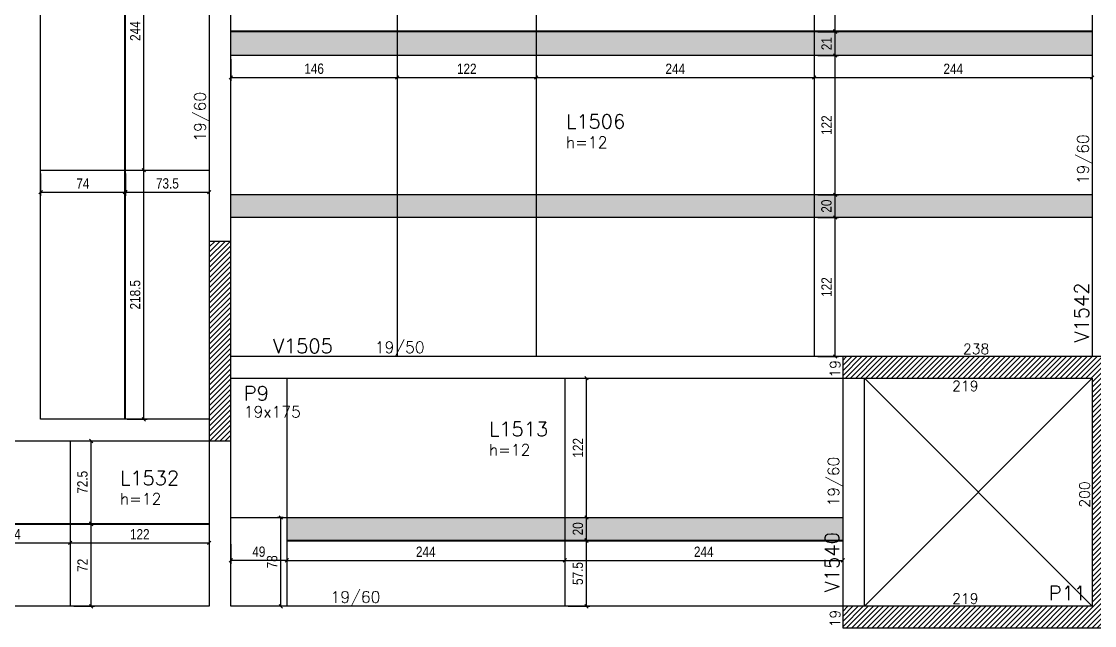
# Model space of a CAD drawing. Extents: x 1860 to 8661, y -614 to 3008.
# Drawn here: x 5906 to 6848, y 1481 to 2010 of the extents above; entities that cross this region are included whole.
import ezdxf

# ---------------------------------------------------------------- set-up
doc = ezdxf.new("R2010")
doc.units = 0
for name, color, linetype in [('COTA', 241, 'Continuous'), ('F-LAJES-DIM', 2, 'Continuous'), ('F-LAJES-NOME', 4, 'Continuous'), ('F-PILARES-DIM', 172, 'Continuous'), ('F-PILARES-HACH', 174, 'Continuous'), ('F-PILARES-NOME', 170, 'Continuous'), ('F-PILARES-S', 170, 'Continuous'), ('F-VIGAS', 3, 'Continuous'), ('F-VIGAS-DIM', 2, 'Continuous'), ('F-VIGAS-NOME', 4, 'Continuous'), ('F-VÃO', 1, 'Continuous'), ('Painéis', 200, 'Continuous')]:
    doc.layers.add(name, color=color, linetype=linetype)
doc.layers.add('Hachura', color=251, linetype='Continuous', lineweight=9)
doc.styles.add('COTA TECNICA-50', font='techl___.ttf', dxfattribs={"height": 9})
doc.styles.add('MCP', font='romans.shx')
doc.dimstyles.new('COTA PAINEL-50', dxfattribs={"dimtxt": 9, "dimasz": 3, "dimexe": 3, "dimexo": 3, "dimgap": 3, "dimtad": 1, "dimdec": 1, "dimzin": 12, "dimdsep": 46, "dimtxsty": 'COTA TECNICA-50', "dimblk1": 'OBLIQUE', "dimblk2": 'OBLIQUE', "dimsah": 1, "dimcen": 0.9, "dimclrd": 4, "dimclre": 4, "dimclrt": 240, "dimadec": 1, "dimazin": 3, "dimtfac": 1, "dimtdec": 1, "dimtmove": 0, "dimatfit": 3, "dimfxl": 1, "dimtolj": 1, "dimtzin": 12, "dimarcsym": 0})
pattern_1 = [(45, (4795.1516, 832.909), (-2.245064, 2.245064), [])]

# ---------------------------------------------------------------- blocks, each defined once
blk = doc.blocks.new('_Oblique')
at = {"color": 0, "linetype": 'ByBlock', "lineweight": -2}
blk.add_line((-0.5, -0.5), (0.5, 0.5), dxfattribs=at)
blk = doc.blocks.new('*D139')
at = {"layer": 'COTA', "color": 4, "lineweight": -2, "transparency": 16777216}
for p, q in [((5923.15, 1876.91), (5923.15, 1857.57)), ((5997.15, 1876.91), (5997.15, 1857.57)), ((5923.15, 1860.57), (5997.15, 1860.57))]:
    blk.add_line(p, q, dxfattribs=at)
at = {"layer": 'Defpoints', "color": 0, "transparency": 16777216}
for p in [(5923.15, 1879.91), (5997.15, 1879.91), (5997.15, 1860.57)]:
    blk.add_point(p, dxfattribs=at)
at = {"layer": 'COTA', "color": 4, "lineweight": -2, "transparency": 16777216, "xscale": 3, "yscale": 3, "zscale": 3, "rotation": 180}
blk.add_blockref('_Oblique', (5923.15, 1860.57), dxfattribs=at)
at = {"layer": 'COTA', "color": 4, "lineweight": -2, "transparency": 16777216, "xscale": 3, "yscale": 3, "zscale": 3}
blk.add_blockref('_Oblique', (5997.15, 1860.57), dxfattribs=at)
at = {"layer": 'COTA', "color": 240, "transparency": 16777216, "insert": (5960.15, 1868.14), "char_height": 9, "attachment_point": 5, "style": 'COTA TECNICA-50'}
blk.add_mtext('\\A1;74', dxfattribs=at)
blk = doc.blocks.new('*D140')
at = {"layer": 'COTA', "color": 4, "lineweight": -2, "transparency": 16777216}
for p, q in [((5997.65, 1876.91), (5997.65, 1857.57)), ((6071.15, 1876.91), (6071.15, 1857.57)), ((5997.65, 1860.57), (6071.15, 1860.57))]:
    blk.add_line(p, q, dxfattribs=at)
at = {"layer": 'Defpoints', "color": 0, "transparency": 16777216}
for p in [(5997.65, 1879.91), (6071.15, 1879.91), (6071.15, 1860.57)]:
    blk.add_point(p, dxfattribs=at)
at = {"layer": 'COTA', "color": 4, "lineweight": -2, "transparency": 16777216, "xscale": 3, "yscale": 3, "zscale": 3, "rotation": 180}
blk.add_blockref('_Oblique', (5997.65, 1860.57), dxfattribs=at)
at = {"layer": 'COTA', "color": 4, "lineweight": -2, "transparency": 16777216, "xscale": 3, "yscale": 3, "zscale": 3}
blk.add_blockref('_Oblique', (6071.15, 1860.57), dxfattribs=at)
at = {"layer": 'COTA', "color": 240, "transparency": 16777216, "insert": (6034.4, 1868.27), "char_height": 9, "attachment_point": 5, "style": 'COTA TECNICA-50'}
blk.add_mtext('\\A1;73.5', dxfattribs=at)
blk = doc.blocks.new('*D141')
at = {"layer": 'COTA', "color": 4, "lineweight": -2, "transparency": 16777216}
for p, q in [((6013.15, 1879.91), (6016.75, 1879.91)), ((6013.75, 1661.41), (6013.75, 1879.91)), ((5999.15, 1661.41), (6016.75, 1661.41))]:
    blk.add_line(p, q, dxfattribs=at)
at = {"layer": 'Defpoints', "color": 0, "transparency": 16777216}
for p in [(6010.15, 1879.91), (6013.75, 1879.91), (5996.15, 1661.41)]:
    blk.add_point(p, dxfattribs=at)
at = {"layer": 'COTA', "color": 4, "lineweight": -2, "transparency": 16777216, "xscale": 3, "yscale": 3, "zscale": 3}
for p, rotation in [((6013.75, 1879.91), 90), ((6013.75, 1661.41), 270)]:
    blk.add_blockref('_Oblique', p, dxfattribs=dict(at, rotation=rotation))
at = {"layer": 'COTA', "color": 240, "transparency": 16777216, "insert": (6006.13, 1770.66), "char_height": 9, "attachment_point": 5, "rotation": 90, "style": 'COTA TECNICA-50'}
blk.add_mtext('\\A1;218.5', dxfattribs=at)
blk = doc.blocks.new('*D142')
at = {"layer": 'COTA', "color": 4, "lineweight": -2, "transparency": 16777216}
for p, q in [((5999.15, 2123.91), (6016.75, 2123.91)), ((6013.75, 1879.91), (6013.75, 2123.91)), ((6013.15, 1879.91), (6016.75, 1879.91))]:
    blk.add_line(p, q, dxfattribs=at)
at = {"layer": 'Defpoints', "color": 0, "transparency": 16777216}
for p in [(5996.15, 2123.91), (6013.75, 2123.91), (6010.15, 1879.91)]:
    blk.add_point(p, dxfattribs=at)
at = {"layer": 'COTA', "color": 4, "lineweight": -2, "transparency": 16777216, "xscale": 3, "yscale": 3, "zscale": 3}
for p, rotation in [((6013.75, 2123.91), 90), ((6013.75, 1879.91), 270)]:
    blk.add_blockref('_Oblique', p, dxfattribs=dict(at, rotation=rotation))
at = {"layer": 'COTA', "color": 240, "transparency": 16777216, "insert": (6006.19, 2001.91), "char_height": 9, "attachment_point": 5, "rotation": 90, "style": 'COTA TECNICA-50'}
blk.add_mtext('\\A1;244', dxfattribs=at)
blk = doc.blocks.new('*D145')
at = {"layer": 'COTA', "color": 4, "lineweight": -2, "transparency": 16777216}
for p, q in [((6139.15, 1551.91), (6139.15, 1534.71)), ((6383.15, 1551.91), (6383.15, 1534.71)), ((6139.15, 1537.71), (6383.15, 1537.71))]:
    blk.add_line(p, q, dxfattribs=at)
at = {"layer": 'Defpoints', "color": 0, "transparency": 16777216}
for p in [(6139.15, 1554.91), (6383.15, 1554.91), (6383.15, 1537.71)]:
    blk.add_point(p, dxfattribs=at)
at = {"layer": 'COTA', "color": 4, "lineweight": -2, "transparency": 16777216, "xscale": 3, "yscale": 3, "zscale": 3, "rotation": 180}
blk.add_blockref('_Oblique', (6139.15, 1537.71), dxfattribs=at)
at = {"layer": 'COTA', "color": 4, "lineweight": -2, "transparency": 16777216, "xscale": 3, "yscale": 3, "zscale": 3}
blk.add_blockref('_Oblique', (6383.15, 1537.71), dxfattribs=at)
at = {"layer": 'COTA', "color": 240, "transparency": 16777216, "insert": (6261.15, 1545.27), "char_height": 9, "attachment_point": 5, "style": 'COTA TECNICA-50'}
blk.add_mtext('\\A1;244', dxfattribs=at)
blk = doc.blocks.new('*D146')
at = {"layer": 'COTA', "color": 4, "lineweight": -2, "transparency": 16777216}
for p, q in [((6383.15, 1551.91), (6383.15, 1534.71)), ((6627.15, 1551.91), (6627.15, 1534.71)), ((6383.15, 1537.71), (6627.15, 1537.71))]:
    blk.add_line(p, q, dxfattribs=at)
at = {"layer": 'Defpoints', "color": 0, "transparency": 16777216}
for p in [(6383.15, 1554.91), (6627.15, 1554.91), (6627.15, 1537.71)]:
    blk.add_point(p, dxfattribs=at)
at = {"layer": 'COTA', "color": 4, "lineweight": -2, "transparency": 16777216, "xscale": 3, "yscale": 3, "zscale": 3, "rotation": 180}
blk.add_blockref('_Oblique', (6383.15, 1537.71), dxfattribs=at)
at = {"layer": 'COTA', "color": 4, "lineweight": -2, "transparency": 16777216, "xscale": 3, "yscale": 3, "zscale": 3}
blk.add_blockref('_Oblique', (6627.15, 1537.71), dxfattribs=at)
at = {"layer": 'COTA', "color": 240, "transparency": 16777216, "insert": (6505.15, 1545.27), "char_height": 9, "attachment_point": 5, "style": 'COTA TECNICA-50'}
blk.add_mtext('\\A1;244', dxfattribs=at)
blk = doc.blocks.new('*D147')
at = {"layer": 'COTA', "color": 4, "lineweight": -2, "transparency": 16777216}
for p, q in [((6090.15, 1551.91), (6090.15, 1534.71)), ((6139.15, 1551.91), (6139.15, 1534.71)), ((6139.15, 1537.71), (6090.15, 1537.71))]:
    blk.add_line(p, q, dxfattribs=at)
at = {"layer": 'Defpoints', "color": 0, "transparency": 16777216}
for p in [(6090.15, 1554.91), (6139.15, 1554.91), (6090.15, 1537.71)]:
    blk.add_point(p, dxfattribs=at)
at = {"layer": 'COTA', "color": 4, "lineweight": -2, "transparency": 16777216, "xscale": 3, "yscale": 3, "zscale": 3, "rotation": 180}
blk.add_blockref('_Oblique', (6090.15, 1537.71), dxfattribs=at)
at = {"layer": 'COTA', "color": 4, "lineweight": -2, "transparency": 16777216, "xscale": 3, "yscale": 3, "zscale": 3}
blk.add_blockref('_Oblique', (6139.15, 1537.71), dxfattribs=at)
at = {"layer": 'COTA', "color": 240, "transparency": 16777216, "insert": (6114.65, 1545.3), "char_height": 9, "attachment_point": 5, "style": 'COTA TECNICA-50'}
blk.add_mtext('\\A1;49', dxfattribs=at)
blk = doc.blocks.new('*D148')
at = {"layer": 'COTA', "color": 4, "lineweight": -2, "transparency": 16777216}
for p, q in [((6136.15, 1575.41), (6130.93, 1575.41)), ((6133.93, 1497.41), (6133.93, 1575.41)), ((6136.15, 1497.41), (6130.93, 1497.41))]:
    blk.add_line(p, q, dxfattribs=at)
at = {"layer": 'Defpoints', "color": 0, "transparency": 16777216}
for p in [(6133.93, 1575.41), (6139.15, 1575.41), (6139.15, 1497.41)]:
    blk.add_point(p, dxfattribs=at)
at = {"layer": 'COTA', "color": 4, "lineweight": -2, "transparency": 16777216, "xscale": 3, "yscale": 3, "zscale": 3}
for p, rotation in [((6133.93, 1575.41), 90), ((6133.93, 1497.41), 270)]:
    blk.add_blockref('_Oblique', p, dxfattribs=dict(at, rotation=rotation))
at = {"layer": 'COTA', "color": 240, "transparency": 16777216, "insert": (6126.35, 1536.41), "char_height": 9, "attachment_point": 5, "rotation": 90, "style": 'COTA TECNICA-50'}
blk.add_mtext('\\A1;78', dxfattribs=at)
blk = doc.blocks.new('*D149')
at = {"layer": 'COTA', "color": 4, "lineweight": -2, "transparency": 16777216}
for p, q in [((6386.15, 1554.91), (6405.27, 1554.91)), ((6402.27, 1497.41), (6402.27, 1554.91)), ((6386.15, 1497.41), (6405.27, 1497.41))]:
    blk.add_line(p, q, dxfattribs=at)
at = {"layer": 'Defpoints', "color": 0, "transparency": 16777216}
for p in [(6383.15, 1554.91), (6402.27, 1554.91), (6383.15, 1497.41)]:
    blk.add_point(p, dxfattribs=at)
at = {"layer": 'COTA', "color": 4, "lineweight": -2, "transparency": 16777216, "xscale": 3, "yscale": 3, "zscale": 3}
for p, rotation in [((6402.27, 1554.91), 90), ((6402.27, 1497.41), 270)]:
    blk.add_blockref('_Oblique', p, dxfattribs=dict(at, rotation=rotation))
at = {"layer": 'COTA', "color": 240, "transparency": 16777216, "insert": (6394.67, 1526.16), "char_height": 9, "attachment_point": 5, "rotation": 90, "style": 'COTA TECNICA-50'}
blk.add_mtext('\\A1;57.5', dxfattribs=at)
blk = doc.blocks.new('*D143')
at = {"layer": 'COTA', "color": 4, "lineweight": -2, "transparency": 16777216}
for p, q in [((6386.15, 1575.41), (6405.27, 1575.41)), ((6402.27, 1555.41), (6402.27, 1575.41)), ((6386.15, 1555.41), (6405.27, 1555.41))]:
    blk.add_line(p, q, dxfattribs=at)
at = {"layer": 'Defpoints', "color": 0, "transparency": 16777216}
for p in [(6383.15, 1575.41), (6402.27, 1575.41), (6383.15, 1555.41)]:
    blk.add_point(p, dxfattribs=at)
at = {"layer": 'COTA', "color": 4, "lineweight": -2, "transparency": 16777216, "xscale": 3, "yscale": 3, "zscale": 3}
for p, rotation in [((6402.27, 1575.41), 90), ((6402.27, 1555.41), 270)]:
    blk.add_blockref('_Oblique', p, dxfattribs=dict(at, rotation=rotation))
at = {"layer": 'COTA', "color": 240, "transparency": 16777216, "insert": (6394.68, 1565.41), "char_height": 9, "attachment_point": 5, "rotation": 90, "style": 'COTA TECNICA-50'}
blk.add_mtext('\\A1;20', dxfattribs=at)
blk = doc.blocks.new('*D144')
at = {"layer": 'COTA', "color": 4, "lineweight": -2, "transparency": 16777216}
for p, q in [((6386.15, 1697.41), (6405.27, 1697.41)), ((6402.27, 1575.41), (6402.27, 1697.41)), ((6386.15, 1575.41), (6405.27, 1575.41))]:
    blk.add_line(p, q, dxfattribs=at)
at = {"layer": 'Defpoints', "color": 0, "transparency": 16777216}
for p in [(6383.15, 1697.41), (6402.27, 1697.41), (6383.15, 1575.41)]:
    blk.add_point(p, dxfattribs=at)
at = {"layer": 'COTA', "color": 4, "lineweight": -2, "transparency": 16777216, "xscale": 3, "yscale": 3, "zscale": 3}
for p, rotation in [((6402.27, 1697.41), 90), ((6402.27, 1575.41), 270)]:
    blk.add_blockref('_Oblique', p, dxfattribs=dict(at, rotation=rotation))
at = {"layer": 'COTA', "color": 240, "transparency": 16777216, "insert": (6394.72, 1636.41), "char_height": 9, "attachment_point": 5, "rotation": 90, "style": 'COTA TECNICA-50'}
blk.add_mtext('\\A1;122', dxfattribs=at)
blk = doc.blocks.new('*D155')
at = {"layer": 'COTA', "color": 4, "lineweight": -2, "transparency": 16777216}
for p, q in [((6090.15, 1977.41), (6090.15, 1958.29)), ((6236.15, 1977.41), (6236.15, 1958.29)), ((6090.15, 1961.29), (6236.15, 1961.29))]:
    blk.add_line(p, q, dxfattribs=at)
at = {"layer": 'Defpoints', "color": 0, "transparency": 16777216}
for p in [(6090.15, 1980.41), (6236.15, 1980.41), (6236.15, 1961.29)]:
    blk.add_point(p, dxfattribs=at)
at = {"layer": 'COTA', "color": 4, "lineweight": -2, "transparency": 16777216, "xscale": 3, "yscale": 3, "zscale": 3, "rotation": 180}
blk.add_blockref('_Oblique', (6090.15, 1961.29), dxfattribs=at)
at = {"layer": 'COTA', "color": 4, "lineweight": -2, "transparency": 16777216, "xscale": 3, "yscale": 3, "zscale": 3}
blk.add_blockref('_Oblique', (6236.15, 1961.29), dxfattribs=at)
at = {"layer": 'COTA', "color": 240, "transparency": 16777216, "insert": (6163.15, 1968.88), "char_height": 9, "attachment_point": 5, "style": 'COTA TECNICA-50'}
blk.add_mtext('\\A1;146', dxfattribs=at)
blk = doc.blocks.new('*D156')
at = {"layer": 'COTA', "color": 4, "lineweight": -2, "transparency": 16777216}
for p, q in [((6236.15, 1977.41), (6236.15, 1958.29)), ((6358.15, 1977.41), (6358.15, 1958.29)), ((6236.15, 1961.29), (6358.15, 1961.29))]:
    blk.add_line(p, q, dxfattribs=at)
at = {"layer": 'Defpoints', "color": 0, "transparency": 16777216}
for p in [(6236.15, 1980.41), (6358.15, 1980.41), (6358.15, 1961.29)]:
    blk.add_point(p, dxfattribs=at)
at = {"layer": 'COTA', "color": 4, "lineweight": -2, "transparency": 16777216, "xscale": 3, "yscale": 3, "zscale": 3, "rotation": 180}
blk.add_blockref('_Oblique', (6236.15, 1961.29), dxfattribs=at)
at = {"layer": 'COTA', "color": 4, "lineweight": -2, "transparency": 16777216, "xscale": 3, "yscale": 3, "zscale": 3}
blk.add_blockref('_Oblique', (6358.15, 1961.29), dxfattribs=at)
at = {"layer": 'COTA', "color": 240, "transparency": 16777216, "insert": (6297.15, 1968.84), "char_height": 9, "attachment_point": 5, "style": 'COTA TECNICA-50'}
blk.add_mtext('\\A1;122', dxfattribs=at)
blk = doc.blocks.new('*D157')
at = {"layer": 'COTA', "color": 4, "lineweight": -2, "transparency": 16777216}
for p, q in [((6358.15, 1977.41), (6358.15, 1958.29)), ((6602.15, 1977.41), (6602.15, 1958.29)), ((6358.15, 1961.29), (6602.15, 1961.29))]:
    blk.add_line(p, q, dxfattribs=at)
at = {"layer": 'Defpoints', "color": 0, "transparency": 16777216}
for p in [(6358.15, 1980.41), (6602.15, 1980.41), (6602.15, 1961.29)]:
    blk.add_point(p, dxfattribs=at)
at = {"layer": 'COTA', "color": 4, "lineweight": -2, "transparency": 16777216, "xscale": 3, "yscale": 3, "zscale": 3, "rotation": 180}
blk.add_blockref('_Oblique', (6358.15, 1961.29), dxfattribs=at)
at = {"layer": 'COTA', "color": 4, "lineweight": -2, "transparency": 16777216, "xscale": 3, "yscale": 3, "zscale": 3}
blk.add_blockref('_Oblique', (6602.15, 1961.29), dxfattribs=at)
at = {"layer": 'COTA', "color": 240, "transparency": 16777216, "insert": (6480.15, 1968.85), "char_height": 9, "attachment_point": 5, "style": 'COTA TECNICA-50'}
blk.add_mtext('\\A1;244', dxfattribs=at)
blk = doc.blocks.new('*D158')
at = {"layer": 'COTA', "color": 4, "lineweight": -2, "transparency": 16777216}
for p, q in [((6602.15, 1977.41), (6602.15, 1958.29)), ((6846.15, 1977.41), (6846.15, 1958.29)), ((6602.15, 1961.29), (6846.15, 1961.29))]:
    blk.add_line(p, q, dxfattribs=at)
at = {"layer": 'Defpoints', "color": 0, "transparency": 16777216}
for p in [(6602.15, 1980.41), (6846.15, 1980.41), (6846.15, 1961.29)]:
    blk.add_point(p, dxfattribs=at)
at = {"layer": 'COTA', "color": 4, "lineweight": -2, "transparency": 16777216, "xscale": 3, "yscale": 3, "zscale": 3, "rotation": 180}
blk.add_blockref('_Oblique', (6602.15, 1961.29), dxfattribs=at)
at = {"layer": 'COTA', "color": 4, "lineweight": -2, "transparency": 16777216, "xscale": 3, "yscale": 3, "zscale": 3}
blk.add_blockref('_Oblique', (6846.15, 1961.29), dxfattribs=at)
at = {"layer": 'COTA', "color": 240, "transparency": 16777216, "insert": (6724.15, 1968.85), "char_height": 9, "attachment_point": 5, "style": 'COTA TECNICA-50'}
blk.add_mtext('\\A1;244', dxfattribs=at)
blk = doc.blocks.new('*D159')
at = {"layer": 'COTA', "color": 4, "lineweight": -2, "transparency": 16777216}
for p, q in [((6605.15, 1838.41), (6623.47, 1838.41)), ((6620.47, 1716.41), (6620.47, 1838.41)), ((6605.15, 1716.41), (6623.47, 1716.41))]:
    blk.add_line(p, q, dxfattribs=at)
at = {"layer": 'Defpoints', "color": 0, "transparency": 16777216}
for p in [(6602.15, 1838.41), (6620.47, 1838.41), (6602.15, 1716.41)]:
    blk.add_point(p, dxfattribs=at)
at = {"layer": 'COTA', "color": 4, "lineweight": -2, "transparency": 16777216, "xscale": 3, "yscale": 3, "zscale": 3}
for p, rotation in [((6620.47, 1838.41), 90), ((6620.47, 1716.41), 270)]:
    blk.add_blockref('_Oblique', p, dxfattribs=dict(at, rotation=rotation))
at = {"layer": 'COTA', "color": 240, "transparency": 16777216, "insert": (6612.91, 1777.41), "char_height": 9, "attachment_point": 5, "rotation": 90, "style": 'COTA TECNICA-50'}
blk.add_mtext('\\A1;122', dxfattribs=at)
blk = doc.blocks.new('*D160')
at = {"layer": 'COTA', "color": 4, "lineweight": -2, "transparency": 16777216}
for p, q in [((6605.15, 1858.41), (6623.47, 1858.41)), ((6620.47, 1838.41), (6620.47, 1858.41)), ((6605.15, 1838.41), (6623.47, 1838.41))]:
    blk.add_line(p, q, dxfattribs=at)
at = {"layer": 'Defpoints', "color": 0, "transparency": 16777216}
for p in [(6602.15, 1858.41), (6620.47, 1858.41), (6602.15, 1838.41)]:
    blk.add_point(p, dxfattribs=at)
at = {"layer": 'COTA', "color": 4, "lineweight": -2, "transparency": 16777216, "xscale": 3, "yscale": 3, "zscale": 3}
for p, rotation in [((6620.47, 1858.41), 90), ((6620.47, 1838.41), 270)]:
    blk.add_blockref('_Oblique', p, dxfattribs=dict(at, rotation=rotation))
at = {"layer": 'COTA', "color": 240, "transparency": 16777216, "insert": (6612.87, 1848.41), "char_height": 9, "attachment_point": 5, "rotation": 90, "style": 'COTA TECNICA-50'}
blk.add_mtext('\\A1;20', dxfattribs=at)
blk = doc.blocks.new('*D161')
at = {"layer": 'COTA', "color": 4, "lineweight": -2, "transparency": 16777216}
for p, q in [((6605.15, 1980.41), (6623.47, 1980.41)), ((6620.47, 1858.41), (6620.47, 1980.41)), ((6605.15, 1858.41), (6623.47, 1858.41))]:
    blk.add_line(p, q, dxfattribs=at)
at = {"layer": 'Defpoints', "color": 0, "transparency": 16777216}
for p in [(6602.15, 1980.41), (6620.47, 1980.41), (6602.15, 1858.41)]:
    blk.add_point(p, dxfattribs=at)
at = {"layer": 'COTA', "color": 4, "lineweight": -2, "transparency": 16777216, "xscale": 3, "yscale": 3, "zscale": 3}
for p, rotation in [((6620.47, 1980.41), 90), ((6620.47, 1858.41), 270)]:
    blk.add_blockref('_Oblique', p, dxfattribs=dict(at, rotation=rotation))
at = {"layer": 'COTA', "color": 240, "transparency": 16777216, "insert": (6612.91, 1919.41), "char_height": 9, "attachment_point": 5, "rotation": 90, "style": 'COTA TECNICA-50'}
blk.add_mtext('\\A1;122', dxfattribs=at)
blk = doc.blocks.new('*D162')
at = {"layer": 'COTA', "color": 4, "lineweight": -2, "transparency": 16777216}
for p, q in [((6605.15, 2123.91), (6623.47, 2123.91)), ((6620.47, 2001.91), (6620.47, 2123.91)), ((6605.15, 2001.91), (6623.47, 2001.91))]:
    blk.add_line(p, q, dxfattribs=at)
at = {"layer": 'Defpoints', "color": 0, "transparency": 16777216}
for p in [(6602.15, 2123.91), (6620.47, 2123.91), (6602.15, 2001.91)]:
    blk.add_point(p, dxfattribs=at)
at = {"layer": 'COTA', "color": 4, "lineweight": -2, "transparency": 16777216, "xscale": 3, "yscale": 3, "zscale": 3}
for p, rotation in [((6620.47, 2123.91), 90), ((6620.47, 2001.91), 270)]:
    blk.add_blockref('_Oblique', p, dxfattribs=dict(at, rotation=rotation))
at = {"layer": 'COTA', "color": 240, "transparency": 16777216, "insert": (6612.91, 2062.91), "char_height": 9, "attachment_point": 5, "rotation": 90, "style": 'COTA TECNICA-50'}
blk.add_mtext('\\A1;122', dxfattribs=at)
blk = doc.blocks.new('*D163')
at = {"layer": 'COTA', "color": 4, "lineweight": -2, "transparency": 16777216}
for p, q in [((6605.15, 2001.41), (6623.47, 2001.41)), ((6620.47, 1980.41), (6620.47, 2001.41)), ((6605.15, 1980.41), (6623.47, 1980.41))]:
    blk.add_line(p, q, dxfattribs=at)
at = {"layer": 'Defpoints', "color": 0, "transparency": 16777216}
for p in [(6602.15, 2001.41), (6620.47, 2001.41), (6602.15, 1980.41)]:
    blk.add_point(p, dxfattribs=at)
at = {"layer": 'COTA', "color": 4, "lineweight": -2, "transparency": 16777216, "xscale": 3, "yscale": 3, "zscale": 3}
for p, rotation in [((6620.47, 2001.41), 90), ((6620.47, 1980.41), 270)]:
    blk.add_blockref('_Oblique', p, dxfattribs=dict(at, rotation=rotation))
at = {"layer": 'COTA', "color": 240, "transparency": 16777216, "insert": (6612.91, 1990.91), "char_height": 9, "attachment_point": 5, "rotation": 90, "style": 'COTA TECNICA-50'}
blk.add_mtext('\\A1;21', dxfattribs=at)
blk = doc.blocks.new('*D406')
at = {"layer": 'COTA', "color": 4, "lineweight": -2, "transparency": 16777216}
for p, q in [((5845.13, 1566.41), (5845.13, 1550.08)), ((5949.15, 1566.41), (5949.15, 1550.08)), ((5845.13, 1553.08), (5949.15, 1553.08))]:
    blk.add_line(p, q, dxfattribs=at)
at = {"layer": 'Defpoints', "color": 0, "transparency": 16777216}
for p in [(5845.13, 1569.41), (5949.15, 1569.41), (5949.15, 1553.08)]:
    blk.add_point(p, dxfattribs=at)
at = {"layer": 'COTA', "color": 4, "lineweight": -2, "transparency": 16777216, "xscale": 3, "yscale": 3, "zscale": 3, "rotation": 180}
blk.add_blockref('_Oblique', (5845.13, 1553.08), dxfattribs=at)
at = {"layer": 'COTA', "color": 4, "lineweight": -2, "transparency": 16777216, "xscale": 3, "yscale": 3, "zscale": 3}
blk.add_blockref('_Oblique', (5949.15, 1553.08), dxfattribs=at)
at = {"layer": 'COTA', "color": 240, "transparency": 16777216, "insert": (5897.14, 1560.67), "char_height": 9, "attachment_point": 5, "style": 'COTA TECNICA-50'}
blk.add_mtext('\\A1;104', dxfattribs=at)
blk = doc.blocks.new('*D407')
at = {"layer": 'COTA', "color": 4, "lineweight": -2, "transparency": 16777216}
for p, q in [((5949.15, 1566.41), (5949.15, 1550.08)), ((6071.15, 1566.41), (6071.15, 1550.08)), ((5949.15, 1553.08), (6071.15, 1553.08))]:
    blk.add_line(p, q, dxfattribs=at)
at = {"layer": 'Defpoints', "color": 0, "transparency": 16777216}
for p in [(5949.15, 1569.41), (6071.15, 1569.41), (6071.15, 1553.08)]:
    blk.add_point(p, dxfattribs=at)
at = {"layer": 'COTA', "color": 4, "lineweight": -2, "transparency": 16777216, "xscale": 3, "yscale": 3, "zscale": 3, "rotation": 180}
blk.add_blockref('_Oblique', (5949.15, 1553.08), dxfattribs=at)
at = {"layer": 'COTA', "color": 4, "lineweight": -2, "transparency": 16777216, "xscale": 3, "yscale": 3, "zscale": 3}
blk.add_blockref('_Oblique', (6071.15, 1553.08), dxfattribs=at)
at = {"layer": 'COTA', "color": 240, "transparency": 16777216, "insert": (6010.15, 1560.63), "char_height": 9, "attachment_point": 5, "style": 'COTA TECNICA-50'}
blk.add_mtext('\\A1;122', dxfattribs=at)
blk = doc.blocks.new('*D409')
at = {"layer": 'COTA', "color": 4, "lineweight": -2, "transparency": 16777216}
for p, q in [((5952.15, 1569.41), (5970.44, 1569.41)), ((5967.44, 1497.41), (5967.44, 1569.41)), ((5952.15, 1497.41), (5970.44, 1497.41))]:
    blk.add_line(p, q, dxfattribs=at)
at = {"layer": 'Defpoints', "color": 0, "transparency": 16777216}
for p in [(5949.15, 1569.41), (5967.44, 1569.41), (5949.15, 1497.41)]:
    blk.add_point(p, dxfattribs=at)
at = {"layer": 'COTA', "color": 4, "lineweight": -2, "transparency": 16777216, "xscale": 3, "yscale": 3, "zscale": 3}
for p, rotation in [((5967.44, 1569.41), 90), ((5967.44, 1497.41), 270)]:
    blk.add_blockref('_Oblique', p, dxfattribs=dict(at, rotation=rotation))
at = {"layer": 'COTA', "color": 240, "transparency": 16777216, "insert": (5959.88, 1533.41), "char_height": 9, "attachment_point": 5, "rotation": 90, "style": 'COTA TECNICA-50'}
blk.add_mtext('\\A1;72', dxfattribs=at)
blk = doc.blocks.new('*D410')
at = {"layer": 'COTA', "color": 4, "lineweight": -2, "transparency": 16777216}
for p, q in [((5952.15, 1642.41), (5970.44, 1642.41)), ((5967.44, 1569.91), (5967.44, 1642.41)), ((5952.15, 1569.91), (5970.44, 1569.91))]:
    blk.add_line(p, q, dxfattribs=at)
at = {"layer": 'Defpoints', "color": 0, "transparency": 16777216}
for p in [(5949.15, 1642.41), (5967.44, 1642.41), (5949.15, 1569.91)]:
    blk.add_point(p, dxfattribs=at)
at = {"layer": 'COTA', "color": 4, "lineweight": -2, "transparency": 16777216, "xscale": 3, "yscale": 3, "zscale": 3}
for p, rotation in [((5967.44, 1642.41), 90), ((5967.44, 1569.91), 270)]:
    blk.add_blockref('_Oblique', p, dxfattribs=dict(at, rotation=rotation))
at = {"layer": 'COTA', "color": 240, "transparency": 16777216, "insert": (5959.84, 1606.16), "char_height": 9, "attachment_point": 5, "rotation": 90, "style": 'COTA TECNICA-50'}
blk.add_mtext('\\A1;72.5', dxfattribs=at)

msp = doc.modelspace()

# ---------------------------------------------------------------- hatches: boundary and pattern name
at = {"layer": 'F-PILARES-HACH', "linetype": 'Continuous'}
h = msp.add_hatch(dxfattribs=at)
h.set_pattern_fill('ANSI31', color=256, style=0)
h.set_pattern_definition(pattern_1)
h.paths.add_polyline_path([(6071.15, 1642.41), (6090.15, 1642.41), (6090.15, 1817.41), (6071.15, 1817.41)], flags=16)
h = msp.add_hatch(dxfattribs=at)
h.set_pattern_fill('ANSI31', color=256, style=0)
h.set_pattern_definition(pattern_1)
h.paths.add_polyline_path([(6865.15, 1478.41), (6865.15, 1716.41), (6627.15, 1716.41), (6627.15, 1697.41), (6846.15, 1697.41), (6846.15, 1497.41), (6627.15, 1497.41), (6627.15, 1478.41)], flags=16)
at = {"layer": 'Hachura'}
h = msp.add_hatch(color=256, dxfattribs=at)
h.dxf.hatch_style = 1
h.paths.add_polyline_path([(6090.15, 2001.41), (6090.15, 1980.41), (6236.15, 1980.41), (6236.15, 2001.41)])
h.paths.add_polyline_path([(6236.15, 2001.41), (6236.15, 1980.41), (6358.15, 1980.41), (6358.15, 2001.41)])
h.paths.add_polyline_path([(6358.15, 2001.41), (6358.15, 1980.41), (6602.15, 1980.41), (6602.15, 2001.41)])
h.paths.add_polyline_path([(6846.15, 1980.41), (6846.15, 2001.41), (6602.15, 2001.41), (6602.15, 1980.41)])
h.paths.add_polyline_path([(6846.15, 1838.41), (6846.15, 1858.41), (6602.15, 1858.41), (6602.15, 1838.41)])
h.paths.add_polyline_path([(6358.15, 1858.41), (6358.15, 1838.41), (6602.15, 1838.41), (6602.15, 1858.41)])
h.paths.add_polyline_path([(6236.15, 1858.41), (6236.15, 1838.41), (6358.15, 1838.41), (6358.15, 1858.41)])
h.paths.add_polyline_path([(6090.15, 1858.41), (6090.15, 1838.41), (6236.15, 1838.41), (6236.15, 1858.41)])
at = {"layer": 'Hachura', "linetype": 'ByBlock'}
h = msp.add_hatch(color=256, dxfattribs=at)
h.dxf.hatch_style = 1
h.paths.add_polyline_path([(6383.15, 1575.41), (6139.15, 1575.41), (6139.15, 1555.41), (6383.15, 1555.41)])
h.paths.add_polyline_path([(6627.15, 1575.41), (6383.15, 1575.41), (6383.15, 1555.41), (6627.15, 1555.41)])

# ---------------------------------------------------------------- linework, layer by layer
at = {"layer": 'F-PILARES-S', "linetype": 'Continuous'}
for points in [[(6071.15, 1642.41), (6090.15, 1642.41), (6090.15, 1817.41), (6071.15, 1817.41), (6071.15, 1642.41)], [(6865.15, 1478.41), (6865.15, 1716.41), (6627.15, 1716.41), (6627.15, 1697.41), (6846.15, 1697.41), (6846.15, 1497.41), (6627.15, 1497.41), (6627.15, 1478.41), (6865.15, 1478.41)]]:
    msp.add_lwpolyline(points, dxfattribs=at)
at = {"layer": 'F-VIGAS'}
for points in [[(5923.15, 1661.41), (5923.15, 2123.91)], [(6846.15, 2123.91), (6846.15, 1716.41)], [(6071.15, 2048.41), (6071.15, 1817.41)], [(6090.15, 1817.41), (6090.15, 2048.41)], [(6627.15, 1716.41), (6090.15, 1716.41)], [(6090.15, 1697.41), (6627.15, 1697.41)], [(6627.15, 1697.41), (6627.15, 1497.41)], [(6646.15, 1497.41), (6646.15, 1697.41)], [(6071.15, 1661.41), (5923.15, 1661.41)], [(5410.15, 1642.41), (5913.65, 1642.41)], [(5913.65, 1642.41), (6071.15, 1642.41)], [(6071.15, 1642.41), (6071.15, 1497.41)], [(6090.15, 1497.41), (6090.15, 1642.41)], [(6071.15, 1497.41), (5410.15, 1497.41)], [(6299.65, 1497.41), (6090.15, 1497.41)], [(6627.15, 1497.41), (6299.65, 1497.41)]]:
    msp.add_lwpolyline(points, dxfattribs=at)
at = {"layer": 'F-VÃO'}
for p, q in [((6646.15, 1497.41), (6846.15, 1697.41)), ((6646.15, 1697.41), (6846.15, 1497.41))]:
    msp.add_line(p, q, dxfattribs=at)
at = {"layer": 'Painéis'}
for points in [[(5997.15, 1661.41), (5997.15, 2123.91)], [(5997.65, 1661.41), (5997.65, 2123.91)], [(6236.15, 2123.91), (6236.15, 1716.41)], [(6358.15, 2123.91), (6358.15, 1716.41)], [(6602.15, 2123.91), (6602.15, 1716.41)], [(6846.15, 2001.91), (6090.15, 2001.91)], [(6846.15, 2001.41), (6090.15, 2001.41)], [(6846.15, 1980.41), (6090.15, 1980.41)], [(5923.15, 1879.91), (6071.15, 1879.91)], [(6846.15, 1858.41), (6090.15, 1858.41)], [(6846.15, 1838.41), (6090.15, 1838.41)], [(6139.15, 1697.41), (6139.15, 1497.41)], [(6383.15, 1697.41), (6383.15, 1497.41)], [(5949.15, 1642.41), (5949.15, 1497.41)], [(6090.15, 1575.41), (6627.15, 1575.41)], [(5845.13, 1569.91), (6071.15, 1569.91)], [(5845.13, 1569.41), (6071.15, 1569.41)], [(6139.15, 1555.41), (6627.15, 1555.41)], [(6139.15, 1554.91), (6627.15, 1554.91)]]:
    msp.add_lwpolyline(points, dxfattribs=at)

# ---------------------------------------------------------------- texts
at = {"layer": 'F-LAJES-DIM', "linetype": 'Continuous', "style": 'MCP'}
for p in [(6384.23, 1899.35), (6316.6, 1629.62), (5992.74, 1586.63)]:
    msp.add_text('h=12', height=10, dxfattribs=at).set_placement(p)
at = {"layer": 'F-LAJES-NOME', "linetype": 'Continuous', "style": 'MCP'}
for s, p in [('L1506', (6384.23, 1916.35)), ('L1513', (6316.6, 1646.62)), ('L1532', (5992.74, 1603.63))]:
    msp.add_text(s, height=12.5, dxfattribs=at).set_placement(p)
at = {"layer": 'F-PILARES-DIM', "linetype": 'Continuous', "style": 'MCP'}
for s, height, p in [('238', 9, (6732.65, 1718.66)), ('219', 9, (6723.15, 1686.16)), ('19x175', 10, (6101.42, 1663.01)), ('219', 9, (6723.15, 1499.66))]:
    msp.add_text(s, height=height, dxfattribs=at).set_placement(p)
for s, p in [('19', (6624.9, 1697.91)), ('200', (6843.9, 1583.91)), ('19', (6624.9, 1478.91))]:
    msp.add_text(s, height=9, rotation=90, dxfattribs=at).set_placement(p)
at = {"layer": 'F-PILARES-NOME', "linetype": 'Continuous', "style": 'MCP'}
for s, p in [('P9', (6101.42, 1678.01)), ('P11', (6808.06, 1502.75))]:
    msp.add_text(s, height=12.5, dxfattribs=at).set_placement(p)
at = {"layer": 'F-VIGAS-DIM', "linetype": 'Continuous', "style": 'MCP'}
for p in [(6068.03, 1904.91), (6843.03, 1867.71), (6624.03, 1584.91)]:
    msp.add_text('19/60', height=10, rotation=90, dxfattribs=at).set_placement(p)
for s, p in [('19/50', (6216.44, 1719.53)), ('19/60', (6177.65, 1500.53))]:
    msp.add_text(s, height=10, dxfattribs=at).set_placement(p)
at = {"layer": 'F-VIGAS-NOME', "linetype": 'Continuous', "style": 'MCP'}
for s, p in [('V1542', (6843.03, 1728.91)), ('V1540', (6624.03, 1509.91))]:
    msp.add_text(s, height=12.5, rotation=90, dxfattribs=at).set_placement(p)
msp.add_text('V1505', height=12.5, dxfattribs=at).set_placement((6127.08, 1719.53))

# ---------------------------------------------------------------- dimensions: what is measured, and where the dimension line sits
at = {"layer": 'COTA'}
for base, p1, p2, picture, middle in [((6013.75, 2123.91), (6010.15, 1879.91), (5996.15, 2123.91), '*D142', (6006.19, 2001.91)), ((6620.47, 1980.41), (6602.15, 1858.41), (6602.15, 1980.41), '*D161', (6612.91, 1919.41)), ((6620.47, 1858.41), (6602.15, 1838.41), (6602.15, 1858.41), '*D160', (6612.87, 1848.41)), ((6402.27, 1697.41), (6383.15, 1575.41), (6383.15, 1697.41), '*D144', (6394.72, 1636.41))]:
    dim = msp.add_linear_dim(base=base, p1=p1, p2=p2, angle=90, dimstyle='COTA PAINEL-50', override={"dimtmove": 1}, dxfattribs=at)
    dim.commit()
    dim.dimension.update_dxf_attribs({"geometry": picture, "text_midpoint": middle})
for base, p1, p2, picture, middle in [((6620.47, 2123.91), (6602.15, 2001.91), (6602.15, 2123.91), '*D162', (6612.91, 2062.91)), ((6620.47, 2001.41), (6602.15, 1980.41), (6602.15, 2001.41), '*D163', (6612.91, 1990.91)), ((6013.75, 1879.91), (5996.15, 1661.41), (6010.15, 1879.91), '*D141', (6006.13, 1770.66)), ((6620.47, 1838.41), (6602.15, 1716.41), (6602.15, 1838.41), '*D159', (6612.91, 1777.41)), ((5967.44, 1642.41), (5949.15, 1569.91), (5949.15, 1642.41), '*D410', (5959.84, 1606.16)), ((6133.93, 1575.41), (6139.15, 1497.41), (6139.15, 1575.41), '*D148', (6126.35, 1536.41)), ((6402.27, 1575.41), (6383.15, 1555.41), (6383.15, 1575.41), '*D143', (6394.68, 1565.41)), ((5967.44, 1569.41), (5949.15, 1497.41), (5949.15, 1569.41), '*D409', (5959.88, 1533.41)), ((6402.27, 1554.91), (6383.15, 1497.41), (6383.15, 1554.91), '*D149', (6394.67, 1526.16))]:
    dim = msp.add_linear_dim(base=base, p1=p1, p2=p2, angle=90, dimstyle='COTA PAINEL-50', dxfattribs=at)
    dim.commit()
    dim.dimension.update_dxf_attribs({"geometry": picture, "text_midpoint": middle})
for base, p1, p2, picture, middle in [((6236.15, 1961.29), (6090.15, 1980.41), (6236.15, 1980.41), '*D155', (6163.15, 1968.88)), ((5997.15, 1860.57), (5923.15, 1879.91), (5997.15, 1879.91), '*D139', (5960.15, 1868.14)), ((5949.15, 1553.08), (5845.13, 1569.41), (5949.15, 1569.41), '*D406', (5897.14, 1560.67)), ((6090.15, 1537.71), (6139.15, 1554.91), (6090.15, 1554.91), '*D147', (6114.65, 1545.3)), ((6383.15, 1537.71), (6139.15, 1554.91), (6383.15, 1554.91), '*D145', (6261.15, 1545.27))]:
    dim = msp.add_linear_dim(base=base, p1=p1, p2=p2, dimstyle='COTA PAINEL-50', dxfattribs=at)
    dim.commit()
    dim.dimension.update_dxf_attribs({"geometry": picture, "text_midpoint": middle})
for base, p1, p2, picture, middle in [((6358.15, 1961.29), (6236.15, 1980.41), (6358.15, 1980.41), '*D156', (6297.15, 1968.84)), ((6602.15, 1961.29), (6358.15, 1980.41), (6602.15, 1980.41), '*D157', (6480.15, 1968.85)), ((6846.15, 1961.29), (6602.15, 1980.41), (6846.15, 1980.41), '*D158', (6724.15, 1968.85)), ((6071.15, 1860.57), (5997.65, 1879.91), (6071.15, 1879.91), '*D140', (6034.4, 1868.27)), ((6071.15, 1553.08), (5949.15, 1569.41), (6071.15, 1569.41), '*D407', (6010.15, 1560.63)), ((6627.15, 1537.71), (6383.15, 1554.91), (6627.15, 1554.91), '*D146', (6505.15, 1545.27))]:
    dim = msp.add_linear_dim(base=base, p1=p1, p2=p2, dimstyle='COTA PAINEL-50', override={"dimtmove": 1}, dxfattribs=at)
    dim.commit()
    dim.dimension.update_dxf_attribs({"geometry": picture, "text_midpoint": middle})

doc.saveas('drawing.dxf')
